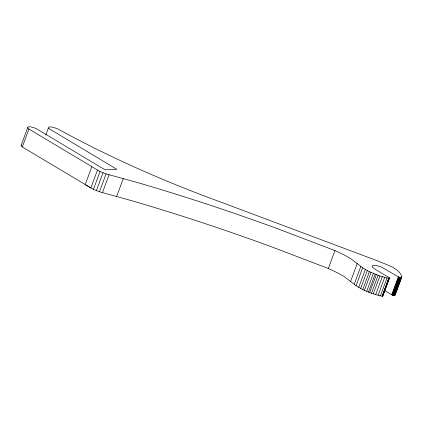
<?xml version="1.0" encoding="UTF-8"?>
<svg xmlns="http://www.w3.org/2000/svg" width="423" height="423" viewBox="0 0 423 423"><rect width="100%" height="100%" fill="white"/><g stroke="black" fill="none" stroke-linecap="round" stroke-linejoin="round"><path stroke-width="0.63" d="M48.333 128.232A7.836 2.2 20.3 0 1 51.426 126.958L57.168 128.534A360.946 101.309 20.3 0 0 219.87 201.739L378.278 261.123C386.077 264.74 399.042 267.696 401.85 276.774L401.089 277.647L398.662 277.012L381.641 267.177A8.148 2.284 20.3 0 0 374.286 265.401L373.118 265.522A8.148 2.284 20.3 0 0 374.635 268.949L388.917 277.499L389.44 278.16L387.008 277.964L379.896 275.981L369.374 271.688L362.675 267.817L350.625 258.575L344.253 254.969L334.947 250.585L276.658 228.362A641.368 180.013 20.3 0 0 139.595 183.164L106.083 173.89L100.061 171.537L28.933 129.063A6.456 1.814 20.3 0 1 29.171 126.784A6.456 1.814 20.3 0 1 36.478 128.74L104.994 169.813L116.854 169.311L48.333 128.232L45.821 135.016M21.15 145.364L27.765 127.476M382.582 295.592L382.826 296.047L382.075 296.206L375.693 294.625L369.66 292.579L362.754 289.575L356.06 285.705L344.01 276.462L337.639 272.861L328.333 268.473L270.038 246.249A641.368 180.013 20.3 0 0 132.981 201.052L99.463 191.778L93.441 189.425L22.313 146.95L28.933 129.063M91.802 166.752L85.187 184.64L90.834 188.024L97.454 170.136M93.441 189.425L100.061 171.537M96.386 190.704L103.001 172.817M99.463 191.778L106.083 173.89M102.472 192.576L109.086 174.688M116.679 196.351L123.299 178.464M328.333 268.473L334.947 250.585M350.641 281.343L357.255 263.455M354.199 284.325L360.814 266.437M356.06 285.705L362.675 267.817M358.688 287.381L365.308 269.493M360.655 288.486L367.27 270.598M362.754 289.575L369.374 271.688M364.409 290.368L371.029 272.481M366.704 291.389L373.319 273.501M368.47 292.113L375.085 274.226M369.66 292.579L376.28 274.691M371.468 293.245L378.083 275.357M373.282 293.869L379.896 275.981M375.693 294.625L382.313 276.737M378.072 295.291L384.692 277.403M380.393 295.851L387.008 277.964M382.075 296.206L388.689 278.318M382.307 296.216L388.922 278.329M384.634 290.041L385.321 288.19M387.145 283.257L388.288 280.174M382.498 296.211L389.329 277.837M382.656 296.179L389.419 277.959M382.762 296.121L389.456 278.07M401.85 276.774L395.235 294.662L394.823 295.471L393.353 295.376L391.746 294.757L398.36 276.864M392.042 294.9L398.662 277.012M392.364 295.043L398.979 277.155M392.692 295.169L399.312 277.282M393.025 295.28L399.645 277.393M393.353 295.376L399.973 277.483M393.67 295.45L400.29 277.557M393.966 295.497L400.586 277.61M394.236 295.529L400.856 277.641M394.474 295.534L401.089 277.647M394.67 295.513L401.29 277.625M394.823 295.471L401.438 277.583M384.586 290.469L391.746 294.757M22.313 146.95A6.456 1.814 20.3 0 1 21.34 145.01"/></g></svg>
